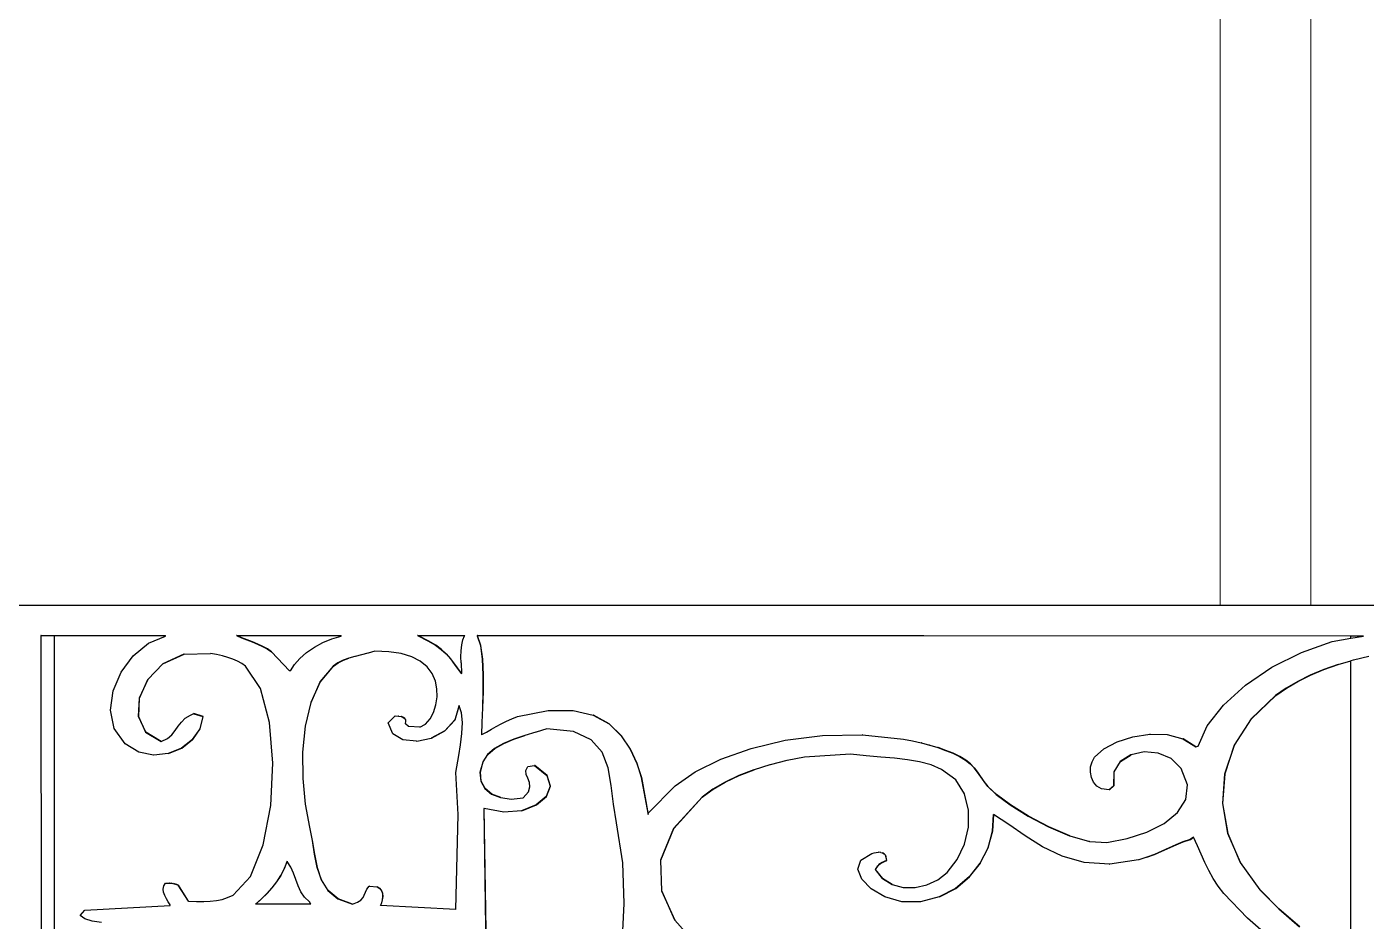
# Model space of a CAD drawing. Header units: inches. Extents: x 3672 to 10975, y -27382 to -746.
# Drawn here: x 4147.33 to 4176.87, y -26757.56 to -26737.85 of the extents above; entities that cross this region are included whole.
import ezdxf

# ---------------------------------------------------------------- set-up
doc = ezdxf.new("R2010")
doc.units = ezdxf.units.IN
doc.header["$LTSCALE"] = 17
doc.header["$MEASUREMENT"] = 0
doc.layers.add('25 BOT BAR', color=12, linetype='Continuous', lineweight=25)
doc.layers.add('WINDOW FRAME', color=161, linetype='Continuous', lineweight=20)

# ---------------------------------------------------------------- blocks, each defined once
blk = doc.blocks.new('A$C99292ed1')
for p, q in [((73.192, 29.91), (75.925, 29.91)), ((75.925, 29.91), (104.521, 29.91)), ((104.521, 29.91), (105.029, 29.91)), ((75.634, 29.08), (75.634, 29.07)), ((75.639, 29.08), (75.634, 29.08)), ((75.639, 29.07), (75.634, 29.07)), ((75.634, 29.07), (75.647, 15.37)), ((75.639, 29.07), (75.639, 29.08)), ((75.639, 29.08), (75.925, 29.08)), ((75.652, 15.37), (75.639, 29.07)), ((75.925, 29.07), (75.639, 29.07)), ((75.925, 29.08), (75.925, 29.07)), ((75.925, 29.08), (78.386, 29.08)), ((75.925, 29.07), (75.925, 4.287)), ((78.386, 29.07), (75.925, 29.07)), ((78.007, 28.866), (78.386, 29.06)), ((78.386, 29.07), (78.386, 29.08)), ((78.386, 29.06), (78.386, 29.07)), ((79.949, 29.08), (79.967, 29.07)), ((79.953, 29.08), (79.949, 29.08)), ((79.971, 29.07), (79.953, 29.08)), ((79.953, 29.08), (82.255, 29.08)), ((79.971, 29.07), (79.967, 29.07)), ((79.967, 29.07), (80.061, 29.015)), ((80.065, 29.015), (79.971, 29.07)), ((82.255, 29.07), (79.971, 29.07)), ((80.061, 29.015), (80.177, 28.956)), ((80.065, 29.015), (80.061, 29.015)), ((80.182, 28.956), (80.065, 29.015)), ((80.177, 28.956), (80.295, 28.898)), ((80.182, 28.956), (80.177, 28.956)), ((80.3, 28.898), (80.182, 28.956)), ((81.854, 28.884), (82.052, 28.987)), ((82.052, 28.987), (82.255, 29.06)), ((82.255, 29.07), (82.255, 29.08)), ((82.255, 29.06), (82.255, 29.07)), ((83.941, 29.08), (83.957, 29.07)), ((83.946, 29.08), (83.941, 29.08)), ((83.962, 29.07), (83.946, 29.08)), ((83.946, 29.08), (84.982, 29.08)), ((83.962, 29.07), (83.957, 29.07)), ((83.957, 29.07), (84.167, 28.931)), ((84.979, 29.07), (83.962, 29.07)), ((84.172, 28.931), (83.962, 29.07)), ((84.914, 28.816), (84.94, 28.96)), ((84.94, 28.96), (84.979, 29.07)), ((84.979, 29.07), (84.982, 29.08)), ((85.255, 29.08), (85.258, 29.07)), ((85.26, 29.08), (85.255, 29.08)), ((85.263, 29.07), (85.258, 29.07)), ((85.258, 29.07), (85.329, 28.802)), ((85.263, 29.07), (85.26, 29.08)), ((95.107, 29.07), (85.26, 29.08)), ((95.107, 29.07), (85.263, 29.07)), ((85.333, 28.802), (85.263, 29.07)), ((104.521, 29.06), (95.107, 29.07)), ((104.11, 28.908), (104.521, 28.999)), ((104.521, 28.999), (104.521, 29.06)), ((104.521, 28.999), (104.795, 29.06)), ((104.795, 29.06), (104.521, 29.06)), ((77.673, 28.519), (78.007, 28.866)), ((80.295, 28.898), (80.412, 28.84)), ((80.3, 28.898), (80.295, 28.898)), ((80.417, 28.84), (80.3, 28.898)), ((80.412, 28.84), (80.523, 28.777)), ((80.417, 28.84), (80.412, 28.84)), ((80.528, 28.777), (80.417, 28.84)), ((80.523, 28.777), (80.626, 28.706)), ((80.528, 28.777), (80.523, 28.777)), ((80.631, 28.706), (80.528, 28.777)), ((80.626, 28.706), (80.717, 28.624)), ((80.631, 28.706), (80.626, 28.706)), ((80.722, 28.624), (80.631, 28.706)), ((81.493, 28.607), (81.665, 28.755)), ((81.665, 28.755), (81.854, 28.884)), ((84.167, 28.931), (84.336, 28.807)), ((84.172, 28.931), (84.167, 28.931)), ((84.341, 28.807), (84.172, 28.931)), ((84.336, 28.807), (84.465, 28.693)), ((84.341, 28.807), (84.336, 28.807)), ((84.47, 28.693), (84.341, 28.807)), ((84.465, 28.693), (84.57, 28.573)), ((84.47, 28.693), (84.465, 28.693)), ((84.575, 28.573), (84.47, 28.693)), ((84.897, 28.491), (84.901, 28.657)), ((84.901, 28.657), (84.914, 28.816)), ((85.329, 28.802), (85.37, 28.429)), ((85.333, 28.802), (85.329, 28.802)), ((85.374, 28.429), (85.333, 28.802)), ((103.428, 28.612), (104.11, 28.908)), ((77.407, 28.065), (77.673, 28.519)), ((78.789, 28.561), (78.322, 28.293)), ((78.327, 28.293), (78.794, 28.561)), ((78.794, 28.561), (78.789, 28.561)), ((78.794, 28.561), (79.378, 28.583)), ((79.511, 28.553), (79.378, 28.583)), ((79.638, 28.517), (79.511, 28.553)), ((79.758, 28.474), (79.638, 28.517)), ((79.871, 28.424), (79.758, 28.474)), ((79.974, 28.367), (79.871, 28.424)), ((80.067, 28.303), (79.974, 28.367)), ((80.717, 28.624), (81.114, 28.106)), ((80.722, 28.624), (80.717, 28.624)), ((81.119, 28.106), (80.722, 28.624)), ((81.224, 28.276), (81.344, 28.445)), ((81.344, 28.445), (81.493, 28.607)), ((82.3, 28.393), (82.185, 28.322)), ((82.19, 28.322), (82.305, 28.393)), ((82.424, 28.45), (82.3, 28.393)), ((82.305, 28.393), (82.3, 28.393)), ((82.305, 28.393), (82.429, 28.45)), ((82.429, 28.45), (82.424, 28.45)), ((82.557, 28.499), (82.429, 28.45)), ((82.562, 28.499), (82.557, 28.499)), ((82.846, 28.59), (82.562, 28.499)), ((82.85, 28.59), (82.846, 28.59)), ((82.999, 28.645), (82.85, 28.59)), ((83.31, 28.631), (82.999, 28.645)), ((83.581, 28.579), (83.31, 28.631)), ((83.811, 28.49), (83.581, 28.579)), ((84.002, 28.367), (83.811, 28.49)), ((84.154, 28.211), (84.002, 28.367)), ((84.57, 28.573), (84.668, 28.432)), ((84.575, 28.573), (84.57, 28.573)), ((84.673, 28.432), (84.575, 28.573)), ((84.668, 28.432), (84.775, 28.254)), ((84.673, 28.432), (84.668, 28.432)), ((84.78, 28.254), (84.673, 28.432)), ((84.899, 28.324), (84.897, 28.491)), ((85.37, 28.429), (85.385, 27.997)), ((85.374, 28.429), (85.37, 28.429)), ((85.39, 27.997), (85.374, 28.429)), ((102.78, 28.201), (103.428, 28.612)), ((104.242, 28.278), (104.521, 28.379)), ((104.57, 28.398), (104.521, 28.379)), ((104.521, 20.047), (104.521, 28.379)), ((104.575, 28.398), (104.57, 28.398)), ((104.919, 28.5), (104.575, 28.398)), ((77.232, 27.549), (77.407, 28.065)), ((78.322, 28.293), (77.99, 27.863)), ((77.994, 27.863), (78.327, 28.293)), ((78.327, 28.293), (78.322, 28.293)), ((80.147, 28.23), (80.067, 28.303)), ((80.477, 27.616), (80.147, 28.23)), ((81.119, 28.106), (81.114, 28.106)), ((81.139, 28.106), (81.119, 28.106)), ((81.139, 28.106), (81.224, 28.276)), ((82.081, 28.23), (81.792, 27.799)), ((81.797, 27.799), (82.086, 28.23)), ((82.185, 28.322), (82.081, 28.23)), ((82.086, 28.23), (82.081, 28.23)), ((82.086, 28.23), (82.19, 28.322)), ((82.19, 28.322), (82.185, 28.322)), ((84.265, 28.027), (84.154, 28.211)), ((84.775, 28.254), (84.908, 28.023)), ((84.78, 28.254), (84.775, 28.254)), ((84.908, 28.031), (84.78, 28.254)), ((84.899, 28.324), (84.908, 28.031)), ((102.198, 27.708), (102.78, 28.201)), ((103.921, 28.139), (103.624, 27.982)), ((103.629, 27.982), (103.926, 28.139)), ((104.237, 28.278), (103.921, 28.139)), ((103.926, 28.139), (103.921, 28.139)), ((103.926, 28.139), (104.242, 28.278)), ((104.242, 28.278), (104.237, 28.278)), ((77.99, 27.863), (77.806, 27.353)), ((77.811, 27.353), (77.994, 27.863)), ((77.994, 27.863), (77.99, 27.863)), ((81.792, 27.799), (81.589, 27.234)), ((81.594, 27.234), (81.797, 27.799)), ((81.797, 27.799), (81.792, 27.799)), ((84.338, 27.815), (84.265, 28.027)), ((84.368, 27.611), (84.338, 27.815)), ((84.908, 28.023), (84.908, 28.031)), ((85.385, 27.997), (85.384, 27.538)), ((85.39, 27.997), (85.385, 27.997)), ((85.389, 27.538), (85.39, 27.997)), ((103.347, 27.81), (103.093, 27.623)), ((103.097, 27.623), (103.352, 27.81)), ((103.624, 27.982), (103.347, 27.81)), ((103.352, 27.81), (103.347, 27.81)), ((103.352, 27.81), (103.629, 27.982)), ((103.629, 27.982), (103.624, 27.982)), ((77.172, 27.018), (77.232, 27.549)), ((80.676, 26.683), (80.477, 27.616)), ((84.37, 27.391), (84.368, 27.611)), ((85.384, 27.538), (85.373, 27.087)), ((85.378, 27.087), (85.389, 27.538)), ((85.389, 27.538), (85.384, 27.538)), ((101.712, 27.161), (102.198, 27.708)), ((103.093, 27.623), (102.861, 27.421)), ((102.866, 27.421), (103.097, 27.623)), ((103.097, 27.623), (103.093, 27.623)), ((77.806, 27.353), (77.786, 26.843)), ((77.79, 26.843), (77.811, 27.353)), ((77.811, 27.353), (77.806, 27.353)), ((81.589, 27.234), (81.464, 26.575)), ((81.469, 26.575), (81.594, 27.234)), ((81.594, 27.234), (81.589, 27.234)), ((84.345, 27.169), (84.37, 27.391)), ((102.861, 27.421), (102.323, 26.779)), ((102.328, 26.779), (102.866, 27.421)), ((102.866, 27.421), (102.861, 27.421)), ((77.252, 26.518), (77.172, 27.018)), ((78.817, 26.798), (78.932, 26.882)), ((78.932, 26.882), (79.006, 26.924)), ((79.006, 26.924), (79.009, 26.922)), ((79.011, 26.924), (79.009, 26.922)), ((79.009, 26.922), (79.205, 26.841)), ((79.21, 26.841), (79.011, 26.924)), ((84.216, 26.777), (84.293, 26.959)), ((84.293, 26.959), (84.345, 27.169)), ((84.859, 27.152), (84.763, 26.757)), ((84.768, 26.757), (84.861, 27.142)), ((84.861, 27.142), (84.859, 27.152)), ((84.913, 26.948), (84.861, 27.142)), ((84.931, 26.683), (84.913, 26.948)), ((85.373, 27.087), (85.361, 26.678)), ((85.366, 26.678), (85.378, 27.087)), ((85.378, 27.087), (85.373, 27.087)), ((86.148, 26.841), (86.817, 27.007)), ((86.817, 27.007), (87.369, 27.015)), ((87.373, 27.015), (87.369, 27.015)), ((87.373, 27.015), (87.813, 26.883)), ((87.813, 26.883), (88.163, 26.639)), ((87.817, 26.883), (87.813, 26.883)), ((88.167, 26.639), (87.817, 26.883)), ((101.352, 26.592), (101.712, 27.161)), ((77.786, 26.843), (77.941, 26.417)), ((77.79, 26.843), (77.786, 26.843)), ((77.946, 26.417), (77.79, 26.843)), ((78.664, 26.576), (78.733, 26.693)), ((78.733, 26.693), (78.817, 26.798)), ((79.205, 26.841), (79.142, 26.507)), ((79.147, 26.507), (79.21, 26.841)), ((79.21, 26.841), (79.205, 26.841)), ((80.75, 25.564), (80.676, 26.683)), ((83.296, 26.675), (83.445, 26.861)), ((83.394, 26.365), (83.296, 26.675)), ((83.45, 26.861), (83.445, 26.861)), ((83.45, 26.861), (83.521, 26.855)), ((83.526, 26.855), (83.521, 26.855)), ((83.526, 26.855), (83.581, 26.841)), ((83.581, 26.841), (83.627, 26.819)), ((83.586, 26.841), (83.581, 26.841)), ((83.631, 26.819), (83.586, 26.841)), ((83.627, 26.819), (83.658, 26.789)), ((83.631, 26.819), (83.627, 26.819)), ((83.662, 26.789), (83.631, 26.819)), ((83.658, 26.789), (83.674, 26.752)), ((83.662, 26.789), (83.658, 26.789)), ((83.679, 26.752), (83.662, 26.789)), ((83.678, 26.707), (83.668, 26.654)), ((83.668, 26.654), (83.743, 26.571)), ((83.673, 26.654), (83.668, 26.654)), ((83.673, 26.654), (83.683, 26.707)), ((83.747, 26.571), (83.673, 26.654)), ((83.674, 26.752), (83.678, 26.707)), ((83.679, 26.752), (83.674, 26.752)), ((83.683, 26.707), (83.678, 26.707)), ((83.683, 26.707), (83.679, 26.752)), ((83.991, 26.55), (84.115, 26.636)), ((84.115, 26.636), (84.216, 26.777)), ((84.763, 26.757), (84.541, 26.454)), ((84.545, 26.454), (84.768, 26.757)), ((84.768, 26.757), (84.763, 26.757)), ((84.92, 26.381), (84.931, 26.683)), ((85.361, 26.678), (85.354, 26.343)), ((85.359, 26.346), (85.366, 26.678)), ((85.366, 26.678), (85.361, 26.678)), ((85.676, 26.571), (85.786, 26.647)), ((85.786, 26.647), (85.9, 26.72)), ((85.9, 26.72), (86.02, 26.785)), ((86.02, 26.785), (86.148, 26.841)), ((88.163, 26.639), (88.431, 26.315)), ((88.167, 26.639), (88.163, 26.639)), ((88.436, 26.315), (88.167, 26.639)), ((101.15, 26.032), (101.352, 26.592)), ((102.323, 26.779), (101.949, 26.052)), ((101.954, 26.052), (102.328, 26.779)), ((102.328, 26.779), (102.323, 26.779)), ((77.494, 26.094), (77.252, 26.518)), ((77.941, 26.417), (78.287, 26.156)), ((77.946, 26.417), (77.941, 26.417)), ((78.29, 26.158), (77.946, 26.417)), ((78.424, 26.236), (78.523, 26.339)), ((78.523, 26.339), (78.599, 26.455)), ((78.599, 26.455), (78.664, 26.576)), ((79.142, 26.507), (78.977, 26.212)), ((78.982, 26.212), (79.147, 26.507)), ((79.147, 26.507), (79.142, 26.507)), ((81.464, 26.575), (81.407, 25.862)), ((81.412, 25.862), (81.469, 26.575)), ((81.469, 26.575), (81.464, 26.575)), ((83.618, 26.198), (83.394, 26.365)), ((83.747, 26.571), (83.743, 26.571)), ((83.991, 26.55), (83.747, 26.571)), ((84.541, 26.454), (84.242, 26.252)), ((84.247, 26.252), (84.545, 26.454)), ((84.545, 26.454), (84.541, 26.454)), ((84.891, 26.068), (84.92, 26.381)), ((85.354, 26.343), (85.359, 26.346)), ((85.359, 26.346), (85.462, 26.416)), ((85.462, 26.416), (85.569, 26.493)), ((85.569, 26.493), (85.676, 26.571)), ((86.304, 26.322), (86.061, 26.218)), ((86.066, 26.218), (86.309, 26.322)), ((86.309, 26.322), (86.304, 26.322)), ((86.552, 26.417), (86.309, 26.322)), ((86.556, 26.417), (86.552, 26.417)), ((86.793, 26.509), (86.556, 26.417)), ((87.376, 26.431), (86.793, 26.509)), ((87.767, 26.205), (87.376, 26.431)), ((88.431, 26.315), (88.631, 25.941)), ((88.436, 26.315), (88.431, 26.315)), ((88.636, 25.941), (88.436, 26.315)), ((92.047, 26.192), (92.869, 26.322)), ((92.869, 26.322), (93.744, 26.337)), ((93.749, 26.337), (93.744, 26.337)), ((93.749, 26.337), (94.653, 26.218)), ((99.364, 26.149), (99.713, 26.288)), ((99.713, 26.288), (100.09, 26.358)), ((100.095, 26.358), (100.09, 26.358)), ((100.095, 26.358), (100.467, 26.345)), ((100.472, 26.345), (100.467, 26.345)), ((100.472, 26.345), (100.814, 26.234)), ((77.797, 25.86), (77.494, 26.094)), ((78.287, 26.156), (78.29, 26.158)), ((78.29, 26.158), (78.424, 26.236)), ((78.977, 26.212), (78.736, 25.976)), ((78.741, 25.976), (78.982, 26.212)), ((78.982, 26.212), (78.977, 26.212)), ((83.918, 26.164), (83.618, 26.198)), ((83.919, 26.164), (83.918, 26.164)), ((83.919, 26.164), (83.923, 26.164)), ((83.923, 26.164), (84.242, 26.252)), ((84.247, 26.252), (84.242, 26.252)), ((84.852, 25.768), (84.891, 26.068)), ((85.836, 26.1), (85.639, 25.961)), ((85.644, 25.961), (85.841, 26.1)), ((86.061, 26.218), (85.836, 26.1)), ((85.841, 26.1), (85.836, 26.1)), ((85.841, 26.1), (86.066, 26.218)), ((86.066, 26.218), (86.061, 26.218)), ((88.008, 25.861), (87.767, 26.205)), ((91.293, 25.968), (92.047, 26.192)), ((94.658, 26.218), (94.653, 26.218)), ((94.658, 26.218), (94.851, 26.173)), ((94.856, 26.173), (94.851, 26.173)), ((94.856, 26.173), (95.044, 26.119)), ((95.049, 26.119), (95.044, 26.119)), ((95.049, 26.119), (95.232, 26.058)), ((95.237, 26.058), (95.232, 26.058)), ((95.237, 26.058), (95.413, 25.989)), ((99.072, 25.955), (99.364, 26.149)), ((100.814, 26.234), (101.101, 26.011)), ((100.819, 26.234), (100.814, 26.234)), ((101.104, 26.012), (100.819, 26.234)), ((101.101, 26.011), (101.104, 26.012)), ((101.104, 26.012), (101.15, 26.032)), ((101.949, 26.052), (101.739, 25.266)), ((101.744, 25.266), (101.954, 26.052)), ((101.954, 26.052), (101.949, 26.052)), ((78.121, 25.777), (77.797, 25.86)), ((78.124, 25.777), (78.121, 25.777)), ((78.124, 25.777), (78.126, 25.777)), ((78.442, 25.823), (78.126, 25.777)), ((78.736, 25.976), (78.442, 25.823)), ((78.447, 25.823), (78.442, 25.823)), ((78.447, 25.823), (78.741, 25.976)), ((78.741, 25.976), (78.736, 25.976)), ((81.407, 25.862), (81.41, 25.134)), ((81.412, 25.862), (81.407, 25.862)), ((81.415, 25.134), (81.412, 25.862)), ((84.784, 25.306), (84.852, 25.768)), ((85.483, 25.795), (85.379, 25.596)), ((85.384, 25.596), (85.488, 25.795)), ((85.639, 25.961), (85.483, 25.795)), ((85.488, 25.795), (85.483, 25.795)), ((85.488, 25.795), (85.644, 25.961)), ((85.644, 25.961), (85.639, 25.961)), ((88.143, 25.431), (88.008, 25.861)), ((88.631, 25.941), (88.775, 25.546)), ((88.636, 25.941), (88.631, 25.941)), ((88.78, 25.546), (88.636, 25.941)), ((90.626, 25.669), (91.293, 25.968)), ((92.471, 25.721), (92.088, 25.631)), ((92.476, 25.721), (92.471, 25.721)), ((93.488, 25.804), (92.476, 25.721)), ((93.832, 25.761), (93.488, 25.804)), ((94.155, 25.727), (93.832, 25.761)), ((94.458, 25.695), (94.155, 25.727)), ((94.743, 25.654), (94.458, 25.695)), ((95.413, 25.989), (95.584, 25.913)), ((95.417, 25.989), (95.413, 25.989)), ((95.589, 25.913), (95.417, 25.989)), ((95.584, 25.913), (95.745, 25.831)), ((95.589, 25.913), (95.584, 25.913)), ((95.749, 25.831), (95.589, 25.913)), ((95.745, 25.831), (95.893, 25.741)), ((95.749, 25.831), (95.745, 25.831)), ((95.898, 25.741), (95.749, 25.831)), ((95.893, 25.741), (96.022, 25.644)), ((95.898, 25.741), (95.893, 25.741)), ((96.027, 25.644), (95.898, 25.741)), ((98.813, 25.596), (98.869, 25.721)), ((98.869, 25.721), (99.072, 25.955)), ((99.669, 25.793), (99.433, 25.607)), ((99.437, 25.607), (99.674, 25.793)), ((99.674, 25.793), (99.669, 25.793)), ((99.963, 25.871), (99.674, 25.793)), ((100.273, 25.836), (99.963, 25.871)), ((100.558, 25.684), (100.273, 25.836)), ((80.702, 24.395), (80.75, 25.564)), ((85.379, 25.596), (85.318, 25.308)), ((85.323, 25.308), (85.384, 25.596)), ((85.384, 25.596), (85.379, 25.596)), ((86.325, 25.355), (86.371, 25.472)), ((86.371, 25.472), (86.52, 25.493)), ((86.525, 25.493), (86.52, 25.493)), ((86.52, 25.493), (86.791, 25.22)), ((86.796, 25.22), (86.525, 25.493)), ((88.213, 24.943), (88.143, 25.431)), ((88.775, 25.546), (88.876, 25.161)), ((88.78, 25.546), (88.775, 25.546)), ((88.88, 25.161), (88.78, 25.546)), ((90.062, 25.318), (90.626, 25.669)), ((91.71, 25.517), (91.361, 25.38)), ((91.715, 25.517), (91.71, 25.517)), ((92.083, 25.631), (91.715, 25.517)), ((92.088, 25.631), (92.083, 25.631)), ((95.011, 25.595), (94.743, 25.654)), ((95.262, 25.51), (95.011, 25.595)), ((95.497, 25.389), (95.262, 25.51)), ((96.022, 25.644), (96.126, 25.539)), ((96.027, 25.644), (96.022, 25.644)), ((96.13, 25.539), (96.027, 25.644)), ((96.126, 25.539), (96.21, 25.427)), ((96.13, 25.539), (96.126, 25.539)), ((96.215, 25.427), (96.13, 25.539)), ((96.21, 25.427), (96.284, 25.309)), ((96.215, 25.427), (96.21, 25.427)), ((96.289, 25.309), (96.215, 25.427)), ((98.778, 25.31), (98.782, 25.456)), ((98.782, 25.456), (98.813, 25.596)), ((99.433, 25.607), (99.293, 25.319)), ((99.298, 25.319), (99.437, 25.607)), ((99.437, 25.607), (99.433, 25.607)), ((100.778, 25.41), (100.558, 25.684)), ((100.921, 24.961), (100.778, 25.41)), ((81.41, 25.134), (81.464, 24.431)), ((81.415, 25.134), (81.41, 25.134)), ((81.469, 24.431), (81.415, 25.134)), ((84.834, 24.145), (84.784, 25.306)), ((85.318, 25.308), (85.338, 25.06)), ((85.323, 25.308), (85.318, 25.308)), ((85.342, 25.06), (85.323, 25.308)), ((86.333, 25.247), (86.325, 25.355)), ((86.369, 25.142), (86.333, 25.247)), ((86.407, 25.031), (86.369, 25.142)), ((86.796, 25.22), (86.791, 25.22)), ((86.791, 25.22), (86.867, 24.926)), ((86.872, 24.926), (86.796, 25.22)), ((88.876, 25.161), (89.024, 24.145)), ((88.88, 25.161), (88.876, 25.161)), ((89.024, 24.186), (88.88, 25.161)), ((89.62, 24.933), (90.062, 25.318)), ((91.026, 25.221), (90.722, 25.04)), ((90.727, 25.04), (91.03, 25.221)), ((91.356, 25.38), (91.026, 25.221)), ((91.03, 25.221), (91.026, 25.221)), ((91.03, 25.221), (91.361, 25.38)), ((91.361, 25.38), (91.356, 25.38)), ((95.809, 25.096), (95.497, 25.389)), ((96.284, 25.309), (96.428, 25.051)), ((96.289, 25.309), (96.284, 25.309)), ((96.433, 25.051), (96.289, 25.309)), ((98.799, 25.168), (98.778, 25.31)), ((98.846, 25.037), (98.799, 25.168)), ((99.293, 25.319), (99.29, 24.933)), ((99.298, 25.319), (99.293, 25.319)), ((99.295, 24.933), (99.298, 25.319)), ((101.739, 25.266), (101.691, 24.447)), ((101.696, 24.447), (101.744, 25.266)), ((101.744, 25.266), (101.739, 25.266)), ((85.342, 25.06), (85.338, 25.06)), ((85.338, 25.06), (85.426, 24.858)), ((85.431, 24.858), (85.342, 25.06)), ((85.431, 24.858), (85.426, 24.858)), ((85.426, 24.858), (85.574, 24.706)), ((85.579, 24.706), (85.431, 24.858)), ((86.384, 24.768), (86.42, 24.909)), ((86.42, 24.909), (86.407, 25.031)), ((86.867, 24.926), (86.779, 24.643)), ((86.784, 24.643), (86.872, 24.926)), ((86.872, 24.926), (86.867, 24.926)), ((88.261, 24.428), (88.213, 24.943)), ((89.024, 24.186), (89.62, 24.933)), ((90.451, 24.84), (90.215, 24.622)), ((90.219, 24.622), (90.456, 24.84)), ((90.722, 25.04), (90.451, 24.84)), ((90.456, 24.84), (90.451, 24.84)), ((90.456, 24.84), (90.727, 25.04)), ((90.727, 25.04), (90.722, 25.04)), ((96.004, 24.711), (95.809, 25.096)), ((96.428, 25.051), (96.513, 24.912)), ((96.433, 25.051), (96.428, 25.051)), ((96.518, 24.912), (96.433, 25.051)), ((96.513, 24.912), (96.699, 24.694)), ((96.518, 24.912), (96.513, 24.912)), ((96.704, 24.694), (96.518, 24.912)), ((98.919, 24.928), (98.846, 25.037)), ((99.018, 24.85), (98.919, 24.928)), ((99.191, 24.829), (99.018, 24.85)), ((99.29, 24.933), (99.191, 24.829)), ((99.196, 24.829), (99.191, 24.829)), ((99.196, 24.829), (99.295, 24.933)), ((99.295, 24.933), (99.29, 24.933)), ((100.884, 24.556), (100.921, 24.961)), ((85.579, 24.706), (85.574, 24.706)), ((85.574, 24.706), (85.771, 24.609)), ((85.776, 24.609), (85.579, 24.706)), ((85.776, 24.609), (85.771, 24.609)), ((85.776, 24.609), (86.007, 24.572)), ((86.007, 24.572), (86.272, 24.601)), ((86.272, 24.601), (86.384, 24.768)), ((86.779, 24.643), (86.558, 24.407)), ((86.563, 24.407), (86.784, 24.643)), ((86.784, 24.643), (86.779, 24.643)), ((90.215, 24.622), (89.585, 23.756)), ((89.59, 23.756), (90.219, 24.622)), ((90.219, 24.622), (90.215, 24.622)), ((96.092, 24.266), (96.004, 24.711)), ((96.699, 24.694), (97.009, 24.411)), ((96.704, 24.694), (96.699, 24.694)), ((97.014, 24.411), (96.704, 24.694)), ((100.7, 24.2), (100.884, 24.556)), ((80.537, 23.309), (80.702, 24.395)), ((81.464, 24.431), (81.56, 23.792)), ((81.469, 24.431), (81.464, 24.431)), ((81.565, 23.792), (81.469, 24.431)), ((85.404, 24.311), (85.503, 16.057)), ((85.409, 24.309), (85.404, 24.311)), ((85.508, 16.061), (85.409, 24.309)), ((85.84, 24.206), (85.409, 24.309)), ((86.235, 24.249), (85.845, 24.206)), ((86.558, 24.407), (86.235, 24.249)), ((86.24, 24.249), (86.235, 24.249)), ((86.24, 24.249), (86.563, 24.407)), ((86.563, 24.407), (86.558, 24.407)), ((88.33, 23.916), (88.261, 24.428)), ((96.086, 23.793), (96.092, 24.266)), ((97.009, 24.411), (97.405, 24.101)), ((97.014, 24.411), (97.009, 24.411)), ((97.41, 24.101), (97.014, 24.411)), ((101.691, 24.447), (101.805, 23.624)), ((101.696, 24.447), (101.691, 24.447)), ((101.81, 23.624), (101.696, 24.447)), ((84.784, 21.532), (84.834, 24.145)), ((85.843, 24.206), (85.84, 24.206)), ((85.843, 24.206), (85.845, 24.206)), ((89.024, 24.145), (89.024, 24.186)), ((96.637, 24.145), (96.615, 23.683)), ((96.619, 23.683), (96.642, 24.141)), ((96.642, 24.141), (96.637, 24.145)), ((96.977, 23.871), (96.642, 24.141)), ((97.405, 24.101), (97.853, 23.804)), ((97.41, 24.101), (97.405, 24.101)), ((97.858, 23.804), (97.41, 24.101)), ((100.402, 23.899), (100.7, 24.2)), ((81.56, 23.792), (81.618, 23.426)), ((81.565, 23.792), (81.56, 23.792)), ((81.622, 23.426), (81.565, 23.792)), ((88.468, 22.818), (88.33, 23.916)), ((89.585, 23.756), (89.301, 22.887)), ((89.305, 22.887), (89.59, 23.756)), ((89.59, 23.756), (89.585, 23.756)), ((95.998, 23.328), (96.086, 23.793)), ((96.615, 23.683), (96.516, 23.23)), ((96.52, 23.23), (96.619, 23.683)), ((96.619, 23.683), (96.615, 23.683)), ((97.335, 23.561), (96.977, 23.871)), ((97.853, 23.804), (98.315, 23.558)), ((97.858, 23.804), (97.853, 23.804)), ((98.32, 23.558), (97.858, 23.804)), ((99.59, 23.482), (100.021, 23.658)), ((100.021, 23.658), (100.402, 23.899)), ((81.618, 23.426), (81.665, 23.051)), ((81.622, 23.426), (81.618, 23.426)), ((81.67, 23.051), (81.622, 23.426)), ((97.723, 23.255), (97.335, 23.561)), ((98.32, 23.558), (98.315, 23.558)), ((98.32, 23.558), (98.757, 23.403)), ((98.762, 23.403), (98.757, 23.403)), ((98.762, 23.403), (99.142, 23.377)), ((99.142, 23.377), (99.59, 23.482)), ((100.816, 23.388), (100.66, 23.306)), ((100.665, 23.306), (100.821, 23.388)), ((100.977, 23.46), (100.816, 23.388)), ((100.821, 23.388), (100.816, 23.388)), ((100.821, 23.388), (100.981, 23.46)), ((101.051, 23.522), (100.977, 23.46)), ((100.981, 23.46), (100.977, 23.46)), ((100.981, 23.46), (101.052, 23.519)), ((101.052, 23.519), (101.051, 23.522)), ((101.138, 23.285), (101.052, 23.519)), ((101.81, 23.624), (101.805, 23.624)), ((101.805, 23.624), (102.08, 22.823)), ((102.085, 22.823), (101.81, 23.624)), ((80.26, 22.441), (80.537, 23.309)), ((81.665, 23.051), (81.725, 22.686)), ((81.67, 23.051), (81.665, 23.051)), ((81.73, 22.686), (81.67, 23.051)), ((93.716, 22.889), (93.959, 23.066)), ((93.959, 23.066), (94.008, 23.089)), ((94.008, 23.089), (94.056, 23.102)), ((94.056, 23.102), (94.104, 23.106)), ((94.104, 23.106), (94.106, 23.106)), ((94.109, 23.106), (94.106, 23.106)), ((94.149, 23.101), (94.109, 23.106)), ((94.154, 23.101), (94.149, 23.101)), ((94.154, 23.101), (94.19, 23.086)), ((94.19, 23.086), (94.226, 23.06)), ((94.195, 23.086), (94.19, 23.086)), ((94.231, 23.06), (94.195, 23.086)), ((94.226, 23.06), (94.257, 23.025)), ((94.231, 23.06), (94.226, 23.06)), ((94.261, 23.025), (94.231, 23.06)), ((95.839, 22.901), (95.998, 23.328)), ((96.516, 23.23), (96.345, 22.804)), ((96.349, 22.804), (96.52, 23.23)), ((96.52, 23.23), (96.516, 23.23)), ((98.155, 22.995), (97.723, 23.255)), ((100.188, 23.047), (100.018, 22.968)), ((100.022, 22.968), (100.193, 23.047)), ((100.349, 23.132), (100.188, 23.047)), ((100.193, 23.047), (100.188, 23.047)), ((100.193, 23.047), (100.354, 23.132)), ((100.66, 23.306), (100.349, 23.132)), ((100.354, 23.132), (100.349, 23.132)), ((100.354, 23.132), (100.665, 23.306)), ((100.665, 23.306), (100.66, 23.306)), ((101.22, 23.051), (101.138, 23.285)), ((101.303, 22.822), (101.22, 23.051)), ((81.035, 22.765), (81.002, 22.656)), ((81.007, 22.656), (81.067, 22.853)), ((81.065, 22.859), (81.035, 22.765)), ((81.067, 22.853), (81.035, 22.765)), ((81.067, 22.853), (81.065, 22.859)), ((81.147, 22.698), (81.067, 22.853)), ((88.499, 21.696), (88.468, 22.818)), ((89.301, 22.887), (89.323, 22.039)), ((89.305, 22.887), (89.301, 22.887)), ((89.328, 22.039), (89.305, 22.887)), ((93.651, 22.641), (93.716, 22.889)), ((94.115, 22.765), (94.086, 22.729)), ((94.091, 22.729), (94.119, 22.765)), ((94.147, 22.795), (94.115, 22.765)), ((94.119, 22.765), (94.115, 22.765)), ((94.119, 22.765), (94.151, 22.795)), ((94.184, 22.823), (94.147, 22.795)), ((94.151, 22.795), (94.147, 22.795)), ((94.151, 22.795), (94.189, 22.823)), ((94.228, 22.85), (94.184, 22.823)), ((94.189, 22.823), (94.184, 22.823)), ((94.189, 22.823), (94.233, 22.85)), ((94.281, 22.88), (94.228, 22.85)), ((94.233, 22.85), (94.228, 22.85)), ((94.233, 22.85), (94.286, 22.88)), ((94.257, 23.025), (94.281, 22.88)), ((94.261, 23.025), (94.257, 23.025)), ((94.286, 22.88), (94.261, 23.025)), ((94.286, 22.88), (94.281, 22.88)), ((95.621, 22.548), (95.839, 22.901)), ((96.345, 22.804), (96.106, 22.424)), ((96.11, 22.424), (96.349, 22.804)), ((96.349, 22.804), (96.345, 22.804)), ((98.642, 22.821), (98.155, 22.995)), ((99.199, 22.776), (98.642, 22.821)), ((99.2, 22.776), (99.199, 22.776)), ((99.2, 22.776), (99.203, 22.776)), ((99.836, 22.9), (99.203, 22.776)), ((99.841, 22.9), (99.836, 22.9)), ((100.018, 22.968), (99.841, 22.9)), ((100.022, 22.968), (100.018, 22.968)), ((101.389, 22.598), (101.303, 22.822)), ((102.085, 22.823), (102.08, 22.823)), ((102.08, 22.823), (102.514, 22.071)), ((102.519, 22.071), (102.085, 22.823)), ((80.924, 22.469), (80.833, 22.294)), ((80.838, 22.294), (80.929, 22.469)), ((80.96, 22.556), (80.924, 22.469)), ((80.929, 22.469), (80.924, 22.469)), ((80.929, 22.469), (81.007, 22.656)), ((80.96, 22.556), (80.929, 22.469)), ((81.002, 22.656), (80.96, 22.556)), ((81.007, 22.656), (81.002, 22.656)), ((81.207, 22.528), (81.147, 22.698)), ((81.256, 22.354), (81.207, 22.528)), ((81.725, 22.686), (81.817, 22.348)), ((81.73, 22.686), (81.725, 22.686)), ((81.822, 22.348), (81.73, 22.686)), ((93.736, 22.363), (93.651, 22.641)), ((94.06, 22.685), (94.033, 22.631)), ((94.033, 22.631), (94.191, 22.378)), ((94.038, 22.631), (94.033, 22.631)), ((94.038, 22.631), (94.064, 22.685)), ((94.196, 22.378), (94.038, 22.631)), ((94.086, 22.729), (94.06, 22.685)), ((94.064, 22.685), (94.06, 22.685)), ((94.064, 22.685), (94.091, 22.729)), ((94.091, 22.729), (94.086, 22.729)), ((95.415, 22.349), (95.621, 22.548)), ((101.484, 22.38), (101.389, 22.598)), ((78.332, 22.09), (78.346, 22.176)), ((78.346, 22.176), (78.386, 22.257)), ((78.386, 22.257), (78.416, 22.257)), ((78.416, 22.257), (78.467, 22.255)), ((78.472, 22.255), (78.467, 22.255)), ((78.472, 22.255), (78.511, 22.251)), ((78.516, 22.251), (78.511, 22.251)), ((78.516, 22.251), (78.545, 22.245)), ((78.55, 22.245), (78.545, 22.245)), ((78.55, 22.245), (78.574, 22.237)), ((78.574, 22.237), (78.6, 22.226)), ((78.579, 22.237), (78.574, 22.237)), ((78.605, 22.226), (78.579, 22.237)), ((78.6, 22.226), (78.628, 22.212)), ((78.605, 22.226), (78.6, 22.226)), ((78.632, 22.212), (78.605, 22.226)), ((78.628, 22.212), (78.659, 22.195)), ((78.632, 22.212), (78.628, 22.212)), ((78.664, 22.195), (78.632, 22.212)), ((78.659, 22.195), (78.882, 21.76)), ((78.664, 22.195), (78.659, 22.195)), ((78.887, 21.76), (78.664, 22.195)), ((79.874, 21.926), (80.26, 22.441)), ((80.833, 22.294), (80.73, 22.129)), ((80.735, 22.129), (80.838, 22.294)), ((80.838, 22.294), (80.833, 22.294)), ((81.305, 22.182), (81.256, 22.354)), ((81.364, 22.019), (81.305, 22.182)), ((81.817, 22.348), (81.964, 22.055)), ((81.822, 22.348), (81.817, 22.348)), ((81.969, 22.055), (81.822, 22.348)), ((82.824, 22.086), (82.875, 22.174)), ((82.88, 22.174), (82.875, 22.174)), ((82.88, 22.174), (83.048, 22.154)), ((83.048, 22.154), (83.11, 22.105)), ((83.053, 22.154), (83.048, 22.154)), ((83.115, 22.105), (83.053, 22.154)), ((93.944, 22.094), (93.736, 22.363)), ((94.191, 22.378), (94.402, 22.216)), ((94.196, 22.378), (94.191, 22.378)), ((94.406, 22.216), (94.196, 22.378)), ((94.406, 22.216), (94.402, 22.216)), ((94.406, 22.216), (94.648, 22.138)), ((94.911, 22.138), (95.173, 22.21)), ((95.173, 22.21), (95.415, 22.349)), ((96.106, 22.424), (95.803, 22.107)), ((95.808, 22.107), (96.11, 22.424)), ((96.11, 22.424), (96.106, 22.424)), ((101.593, 22.17), (101.484, 22.38)), ((101.721, 21.967), (101.593, 22.17)), ((78.341, 22.001), (78.332, 22.09)), ((78.366, 21.912), (78.341, 22.001)), ((78.402, 21.823), (78.366, 21.912)), ((79.631, 21.805), (79.753, 21.855)), ((79.753, 21.855), (79.874, 21.926)), ((80.618, 21.973), (80.497, 21.823)), ((80.502, 21.823), (80.622, 21.973)), ((80.73, 22.129), (80.618, 21.973)), ((80.622, 21.973), (80.618, 21.973)), ((80.622, 21.973), (80.735, 22.129)), ((80.735, 22.129), (80.73, 22.129)), ((81.446, 21.869), (81.364, 22.019)), ((81.56, 21.739), (81.446, 21.869)), ((81.964, 22.055), (82.185, 21.825)), ((81.969, 22.055), (81.964, 22.055)), ((82.19, 21.825), (81.969, 22.055)), ((82.738, 21.854), (82.767, 21.925)), ((82.767, 21.925), (82.792, 22.002)), ((82.792, 22.002), (82.824, 22.086)), ((83.11, 22.105), (83.149, 22.04)), ((83.115, 22.105), (83.11, 22.105)), ((83.153, 22.04), (83.115, 22.105)), ((83.149, 22.04), (83.168, 21.964)), ((83.153, 22.04), (83.149, 22.04)), ((83.173, 21.964), (83.153, 22.04)), ((83.172, 21.882), (83.163, 21.797)), ((83.168, 21.964), (83.172, 21.882)), ((83.173, 21.964), (83.168, 21.964)), ((83.168, 21.797), (83.177, 21.882)), ((83.177, 21.882), (83.172, 21.882)), ((83.177, 21.882), (83.173, 21.964)), ((89.323, 22.039), (89.611, 21.238)), ((89.328, 22.039), (89.323, 22.039)), ((89.616, 21.238), (89.328, 22.039)), ((94.246, 21.874), (93.944, 22.094)), ((94.616, 21.742), (94.246, 21.874)), ((94.648, 22.138), (94.911, 22.138)), ((95.442, 21.873), (95.03, 21.739)), ((95.803, 22.107), (95.442, 21.873)), ((95.447, 21.873), (95.442, 21.873)), ((95.447, 21.873), (95.808, 22.107)), ((95.808, 22.107), (95.803, 22.107)), ((102.244, 21.288), (101.721, 21.967)), ((102.514, 22.071), (102.928, 21.544)), ((102.519, 22.071), (102.514, 22.071)), ((102.932, 21.544), (102.519, 22.071)), ((76.601, 21.511), (78.486, 21.635)), ((78.444, 21.737), (78.402, 21.823)), ((78.486, 21.656), (78.444, 21.737)), ((78.486, 21.635), (78.486, 21.656)), ((78.887, 21.76), (78.882, 21.76)), ((78.887, 21.76), (79.063, 21.752)), ((79.068, 21.752), (79.063, 21.752)), ((79.068, 21.752), (79.225, 21.749)), ((79.225, 21.749), (79.371, 21.755)), ((79.371, 21.755), (79.505, 21.773)), ((79.505, 21.773), (79.631, 21.805)), ((80.497, 21.823), (80.37, 21.677)), ((80.375, 21.677), (80.37, 21.677)), ((80.375, 21.677), (80.502, 21.823)), ((81.585, 21.677), (80.375, 21.677)), ((80.502, 21.823), (80.497, 21.823)), ((81.585, 21.677), (81.56, 21.739)), ((82.185, 21.825), (82.503, 21.677)), ((82.19, 21.825), (82.185, 21.825)), ((82.505, 21.678), (82.19, 21.825)), ((82.503, 21.677), (82.505, 21.678)), ((82.505, 21.678), (82.618, 21.729)), ((82.618, 21.729), (82.692, 21.788)), ((82.692, 21.788), (82.738, 21.854)), ((83.146, 21.713), (83.123, 21.635)), ((83.127, 21.635), (83.123, 21.635)), ((83.127, 21.635), (83.15, 21.713)), ((84.784, 21.532), (83.127, 21.635)), ((83.163, 21.797), (83.146, 21.713)), ((83.15, 21.713), (83.146, 21.713)), ((83.15, 21.713), (83.168, 21.797)), ((83.168, 21.797), (83.163, 21.797)), ((88.454, 20.562), (88.499, 21.696)), ((95.025, 21.739), (94.616, 21.742)), ((95.03, 21.739), (95.025, 21.739)), ((76.502, 21.366), (76.601, 21.511)), ((76.601, 21.274), (76.502, 21.366)), ((76.764, 21.21), (76.601, 21.274)), ((102.832, 20.648), (102.244, 21.288)), ((102.928, 21.544), (103.387, 21.046)), ((102.932, 21.544), (102.928, 21.544)), ((103.392, 21.046), (102.932, 21.544)), ((76.972, 21.168), (76.764, 21.21)), ((89.611, 21.238), (90.126, 20.507)), ((89.616, 21.238), (89.611, 21.238)), ((90.131, 20.507), (89.616, 21.238))]:
    blk.add_line(p, q)

msp = doc.modelspace()

# ---------------------------------------------------------------- linework, layer by layer
at = {"layer": '25 BOT BAR'}
msp.add_line((4072.025, -26750.596), (4220.025, -26750.596), dxfattribs=at)
at = {"layer": 'WINDOW FRAME'}
for p, q in [((4173.646, -26691.596), (4173.646, -26750.596)), ((4175.646, -26691.596), (4175.646, -26750.596))]:
    msp.add_line(p, q, dxfattribs=at)

# ---------------------------------------------------------------- block references
at = {"layer": '25 BOT BAR', "yscale": 0.8}
msp.add_blockref('A$C99292ed1', (4072.01, -26774.524), dxfattribs=at)

doc.saveas('drawing.dxf')
